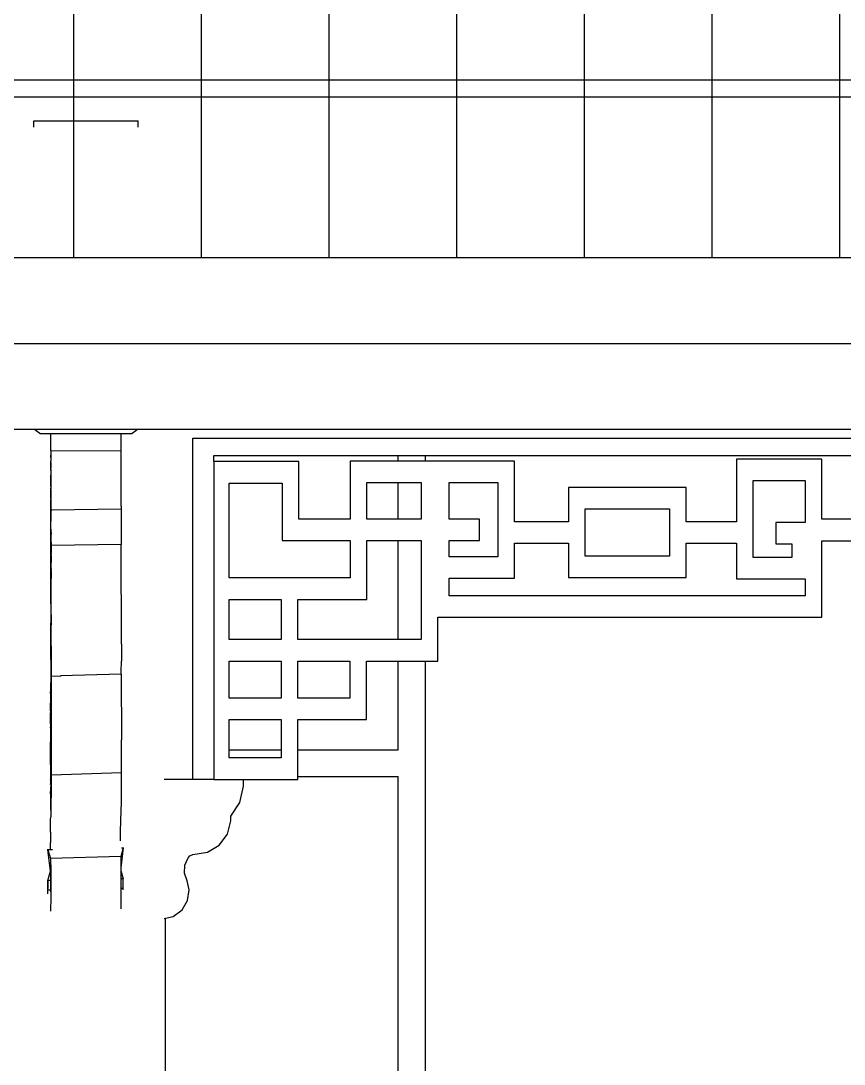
# Model space of a CAD drawing. Extents: x -24961 to 905641, y -154323 to 635957.
# Drawn here: x 401913 to 403448, y -113509 to -111562 of the extents above; entities that cross this region are included whole.
import ezdxf

# ---------------------------------------------------------------- set-up
doc = ezdxf.new("R2010")
doc.units = 0
doc.header["$LTSCALE"] = 1000
doc.header["$MEASUREMENT"] = 0
for name, color, linetype in [('DOTE', 1, 'Continuous'), ('WALL', 9, 'Continuous'), ('窗', 154, 'Continuous')]:
    doc.layers.add(name, color=color, linetype=linetype)

msp = doc.modelspace()

# ---------------------------------------------------------------- hatches: boundary and pattern name
at = {"layer": 'WALL'}
h = msp.add_hatch(dxfattribs=at)
h.set_pattern_fill('ANSI31', color=251, scale=150, angle=45)
h.set_pattern_definition([(90, (255564.15, 453306.1), (-238.125, 4e-14), [])])
h.paths.add_polyline_path([(405628.2, -102780.8), (405628.2, -102691.8), (405628.2, -102642.8), (405628.2, -102579.1), (405628.2, -102504.8), (405628.2, -102424.5), (405628.2, -102337.4), (405628.2, -102284.9), (405578.2, -102284.9), (405321.7, -102284.9), (405171.7, -102284.9), (404915.2, -102284.9), (404765.2, -102284.9), (404508.7, -102284.9), (404358.7, -102284.9), (404102.2, -102284.9), (403952.2, -102284.9), (403695.6, -102284.9), (403545.6, -102284.9), (403289.1, -102284.9), (403139.1, -102284.9), (402882.6, -102284.9), (402732.6, -102284.9), (402476.1, -102284.9), (402326.1, -102284.9), (402069.5, -102284.9), (401919.5, -102284.9), (401663, -102284.9), (401513, -102284.9), (401256.5, -102284.9), (401106.5, -102284.9), (400850, -102284.9), (400700, -102284.9), (400443.5, -102284.9), (400293.5, -102284.9), (400036.9, -102284.9), (399886.9, -102284.9), (399630.4, -102284.9), (399480.4, -102284.9), (399223.9, -102284.9), (399073.9, -102284.9), (398817.4, -102284.9), (398667.4, -102284.9), (398410.8, -102284.9), (398260.8, -102284.9), (398004.3, -102284.9), (397854.3, -102284.9), (397597.8, -102284.9), (397447.8, -102284.9), (397191.3, -102284.9), (397041.3, -102284.9), (396784.8, -102284.9), (396634.8, -102284.9), (396378.2, -102284.9), (396228.2, -102284.9), (396228.2, -102693.3), (396228.2, -102762.4), (396228.2, -102793.4), (396228.2, -102849.4), (396228.2, -102924.8), (396228.2, -103011.9), (396228.2, -103092.2), (396228.2, -103166.5), (396228.2, -103230.2), (396228.2, -103279.3), (396228.2, -103368.2), (396228.2, -103571.9), (405628.2, -103571.9)])
h.paths.add_polyline_path([(431128.2, -102780.8), (431128.2, -102691.8), (431128.2, -102642.8), (431128.2, -102579.1), (431128.2, -102504.8), (431128.2, -102424.5), (431128.2, -102337.4), (431128.2, -102284.5), (430978.2, -102284.5), (430629.2, -102284.5), (430479.2, -102284.5), (430130.2, -102284.5), (429980.2, -102284.5), (429631.2, -102284.5), (429481.2, -102284.5), (429132.2, -102284.5), (428982.2, -102284.5), (428633.2, -102284.5), (428483.2, -102284.5), (428134.2, -102284.5), (427984.2, -102284.5), (427635.2, -102284.5), (427485.2, -102284.5), (427136.2, -102284.5), (426986.2, -102284.5), (426637.2, -102284.5), (426487.2, -102284.5), (426138.2, -102284.5), (425988.2, -102284.5), (425639.2, -102284.5), (425489.2, -102284.5), (425140.2, -102284.5), (424990.2, -102284.5), (424641.2, -102284.5), (424491.2, -102284.5), (424142.2, -102284.5), (423992.2, -102284.5), (423643.2, -102284.5), (423493.2, -102284.5), (423144.2, -102284.5), (422994.2, -102284.5), (422645.2, -102284.5), (422495.2, -102284.5), (422146.2, -102284.5), (421996.2, -102284.5), (421647.2, -102284.5), (421497.2, -102284.5), (421148.2, -102284.5), (420998.2, -102284.5), (420649.2, -102284.5), (420499.2, -102284.5), (420150.2, -102284.5), (420000.2, -102284.5), (419651.2, -102284.5), (419501.2, -102284.5), (419152.2, -102284.5), (419002.2, -102284.5), (418653.2, -102284.5), (418503.2, -102284.5), (418154.2, -102284.5), (418004.2, -102284.5), (417655.2, -102284.5), (417505.2, -102284.5), (417156.2, -102284.5), (417006.2, -102284.5), (416657.2, -102284.5), (416507.2, -102284.5), (416158.2, -102284.5), (416008.2, -102284.5), (415659.2, -102284.5), (415509.2, -102284.5), (415160.2, -102284.5), (415010.2, -102284.5), (414661.2, -102284.5), (414511.2, -102284.5), (414162.2, -102284.5), (414012.2, -102284.5), (413663.2, -102284.5), (413513.2, -102284.5), (413164.2, -102284.5), (413014.2, -102284.5), (412665.2, -102284.5), (412515.2, -102284.5), (412166.2, -102284.5), (412016.2, -102284.5), (411667.2, -102284.5), (411517.2, -102284.5), (411168.2, -102284.5), (411018.2, -102284.5), (410669.2, -102284.5), (410519.2, -102284.5), (410170.2, -102284.5), (410020.2, -102284.5), (409671.2, -102284.5), (409521.2, -102284.5), (409172.2, -102284.5), (409022.2, -102284.5), (408673.2, -102284.5), (408523.2, -102284.5), (408174.2, -102284.5), (408024.2, -102284.5), (407675.2, -102284.5), (407525.2, -102284.5), (407176.2, -102284.5), (407026.2, -102284.5), (406677.2, -102284.5), (406527.2, -102284.5), (406178.2, -102284.5), (406028.2, -102284.5), (406028.2, -102337.4), (406028.2, -102424.5), (406028.2, -102504.8), (406028.2, -102579.1), (406028.2, -102642.8), (406028.2, -102691.8), (406028.2, -102780.8), (406028.2, -103335.4), (431128.2, -103335.4)])
h.paths.add_polyline_path([(437828.2, -103011.9), (437828.2, -102924.8), (437828.2, -102849.4), (437828.2, -102793.4), (437828.2, -102762.4), (437828.2, -102693.3), (437828.2, -102284.9), (437678.2, -102284.9), (437418.2, -102284.9), (437268.2, -102284.9), (437008.2, -102284.9), (436858.2, -102284.9), (436598.2, -102284.9), (436448.2, -102284.9), (436188.2, -102284.9), (436038.2, -102284.9), (435778.2, -102284.9), (435628.2, -102284.9), (435368.2, -102284.9), (435218.2, -102284.9), (434958.2, -102284.9), (434808.2, -102284.9), (434548.2, -102284.9), (434398.2, -102284.9), (434138.2, -102284.9), (433988.2, -102284.9), (433728.2, -102284.9), (433578.2, -102284.9), (433318.2, -102284.9), (433168.2, -102284.9), (432908.2, -102284.9), (432758.2, -102284.9), (432498.2, -102284.9), (432348.2, -102284.9), (432088.2, -102284.9), (431938.2, -102284.9), (431678.2, -102284.9), (431528.2, -102284.9), (431528.2, -102337.4), (431528.2, -102424.5), (431528.2, -102504.8), (431528.2, -102579.1), (431528.2, -102642.8), (431528.2, -102691.8), (431528.2, -102780.8), (431528.2, -103571.9), (437828.2, -103571.9), (437828.2, -103368.2), (437828.2, -103279.3), (437828.2, -103230.2), (437828.2, -103166.5), (437828.2, -103092.2)])
h.paths.add_polyline_path([(405610.6, -110854.4), (395817.7, -110854.4), (395722.7, -110854.4), (395712.3, -110859.6), (393422.4, -112004.5), (393688.7, -112004.5), (405610.6, -112004.5), (405610.6, -111973.2), (405610.6, -111944.4), (405610.6, -111836.8), (405610.6, -111738.4), (405610.6, -111718.8), (405610.6, -111694), (405610.6, -111662)])
h.paths.add_polyline_path([(438799.8, -111087.4), (438691.2, -111033.1), (431656.4, -111033.1), (431656.4, -111662), (431656.4, -111694), (431656.4, -111718.8), (431656.4, -111728.3), (431656.4, -111738.4), (431656.4, -111822.3), (431656.4, -111836.8), (431656.4, -111929), (431656.4, -111944.4), (431656.4, -111973.2), (431656.4, -112004.5), (440367.8, -112004.5), (440634, -112004.5)])

# ---------------------------------------------------------------- linework, layer by layer
for p, q in [((405610.6, -111704.5), (399038.7, -111704.5)), ((401936.8, -111760.4), (401936.8, -111748.8)), ((401936.8, -111748.8), (402131.5, -111748.8)), ((402131.5, -111760.4), (402131.5, -111748.8)), ((405610.6, -112004.5), (393688.7, -112004.5)), ((405628.2, -112164.5), (393688.7, -112164.5)), ((401938.2, -112324.5), (400177.1, -112324.5)), ((401941.1, -112327), (401938.2, -112324.5)), ((402130, -112324.5), (401938.2, -112324.5)), ((401947.9, -112332), (401941.1, -112327)), ((402127.1, -112327), (402120.3, -112332)), ((402130, -112324.5), (402127.1, -112327)), ((403891.2, -112324.5), (402130, -112324.5)), ((401947.9, -112332), (401968.7, -112332)), ((401968.7, -112332), (402099.6, -112332)), ((401968.7, -112363.2), (401968.7, -112332)), ((402099.6, -112332), (402120.3, -112332)), ((402099.6, -112363.9), (402099.6, -112332)), ((402233.1, -112340.8), (403891.2, -112340.8)), ((402233.1, -112977.5), (402233.1, -112340.8)), ((401968.7, -112364), (401968.7, -112363.2)), ((401968.7, -112364.3), (402099.6, -112363.9)), ((401968.7, -112364.3), (401968.7, -112364)), ((401968.7, -112364.3), (401968.7, -112372.1)), ((402099.6, -112467.8), (402099.6, -112363.9)), ((401968.6, -112382.6), (401968.7, -112382.5)), ((401968.6, -112382.6), (401968.7, -112383.6)), ((401968.6, -112384.4), (401968.7, -112383.6)), ((401968.7, -112386.2), (401968.6, -112384.4)), ((401968.7, -112372.1), (401968.7, -112372.4)), ((401968.7, -112372.4), (401968.7, -112382.5)), ((401968.7, -112376.8), (401968.7, -112372.4)), ((401968.7, -112376.8), (401968.7, -112383.6)), ((401968.7, -112383.6), (401968.7, -112383.6)), ((401968.7, -112385.6), (401968.7, -112383.6)), ((401968.7, -112385.8), (401968.7, -112385.6)), ((401968.7, -112386.2), (401968.7, -112385.8)), ((401968.7, -112386.2), (401968.7, -112386.2)), ((401968.7, -112386.2), (401968.7, -112389)), ((401968.7, -112389), (401968.7, -112386.2)), ((402272.8, -112384.3), (402272.8, -112372.8)), ((402272.8, -112372.8), (402616.6, -112372.8)), ((402431, -112384.3), (402272.8, -112384.3)), ((402272.8, -112384.3), (402272.8, -112977.5)), ((402431, -112491.7), (402431, -112384.3)), ((402526.8, -112383.4), (402526.8, -112491.7)), ((402616.6, -112383.4), (402526.8, -112383.4)), ((402616.6, -112383.4), (402616.6, -112372.8)), ((402616.6, -112372.8), (402667.3, -112372.8)), ((402667.3, -112383.4), (402616.6, -112383.4)), ((402667.3, -112383.4), (402667.3, -112372.8)), ((402667.3, -112372.8), (403706.4, -112372.8)), ((402833.5, -112383.4), (402667.3, -112383.4)), ((402833.5, -112496.6), (402833.5, -112383.4)), ((403247.3, -112379.7), (403247.3, -112496.6)), ((403406.5, -112379.7), (403247.3, -112379.7)), ((403406.5, -112492), (403406.5, -112379.7)), ((401968.6, -112400.5), (401968.7, -112396)), ((401968.7, -112400.5), (401968.6, -112400.5)), ((401968.6, -112400.5), (401968.6, -112402.2)), ((401968.6, -112402.2), (401968.7, -112407.3)), ((401968.7, -112389), (401968.7, -112389)), ((401968.7, -112396), (401968.7, -112389)), ((401968.7, -112389.6), (401968.7, -112389)), ((401968.7, -112389.6), (401968.7, -112396)), ((401968.7, -112396), (401968.7, -112396)), ((401968.7, -112396.5), (401968.7, -112396)), ((401968.7, -112398.5), (401968.7, -112396.5)), ((401968.7, -112398.5), (401968.7, -112400.5)), ((401968.7, -112400.5), (401968.7, -112401.7)), ((401968.7, -112401.7), (401968.7, -112407.3)), ((401968.7, -112407.3), (401968.6, -112414.1)), ((401968.7, -112414.1), (401968.6, -112414.1)), ((401968.6, -112414.1), (401968.6, -112422.1)), ((401968.6, -112422.1), (401968.6, -112422.2)), ((401968.6, -112422.2), (401968.6, -112424.9)), ((401968.6, -112424.9), (401968.7, -112424.9)), ((401968.6, -112424.9), (401968.6, -112427.2)), ((401968.7, -112426.2), (401968.6, -112427.2)), ((401968.7, -112407.3), (401968.7, -112407.3)), ((401968.7, -112407.3), (401968.7, -112409.5)), ((401968.7, -112411), (401968.7, -112409.5)), ((401968.7, -112412.2), (401968.7, -112411)), ((401968.7, -112413.6), (401968.7, -112412.2)), ((401968.7, -112414.1), (401968.7, -112413.6)), ((401968.7, -112416.4), (401968.7, -112414.1)), ((401968.7, -112414.1), (401968.7, -112414.1)), ((401968.7, -112416.4), (401968.7, -112416.5)), ((401968.7, -112416.5), (401968.7, -112424.9)), ((401968.7, -112425.7), (401968.7, -112416.5)), ((401968.7, -112424.9), (401968.7, -112425.7)), ((401968.7, -112426.2), (401968.7, -112425.7)), ((401968.7, -112425.7), (401968.7, -112425.7)), ((401968.7, -112425.7), (401968.7, -112427.2)), ((401968.7, -112426.2), (401968.7, -112427.2)), ((402301, -112601.5), (402301, -112424.3)), ((402301, -112424.3), (402399.9, -112424.3)), ((402399.9, -112424.3), (402399.9, -112531.7)), ((402557.9, -112491.7), (402557.9, -112423.4)), ((402557.9, -112423.4), (402616.6, -112423.4)), ((402616.6, -112491.7), (402616.6, -112423.4)), ((402616.6, -112423.4), (402659.1, -112423.4)), ((402659.1, -112423.4), (402659.1, -112491.7)), ((402711.5, -112423.4), (402802.4, -112423.4)), ((402711.5, -112491.7), (402711.5, -112423.4)), ((402802.4, -112423.4), (402802.4, -112561.9)), ((403278.4, -112419.7), (403375.4, -112419.7)), ((403278.4, -112563), (403278.4, -112419.7)), ((403375.4, -112419.7), (403375.4, -112498)), ((401968.6, -112428.1), (401968.6, -112427.2)), ((401968.7, -112427.2), (401968.6, -112427.2)), ((401968.6, -112431), (401968.6, -112428.1)), ((401968.6, -112431), (401968.7, -112431)), ((401968.6, -112431), (401968.6, -112433.7)), ((401968.6, -112436.2), (401968.6, -112433.7)), ((401968.6, -112438.1), (401968.6, -112436.2)), ((401968.6, -112438.5), (401968.6, -112438.1)), ((401968.6, -112438.7), (401968.6, -112438.5)), ((401968.6, -112439.3), (401968.6, -112438.7)), ((401968.6, -112444.3), (401968.6, -112439.3)), ((401968.6, -112439.3), (401968.6, -112439.7)), ((401968.6, -112439.7), (401968.6, -112444.3)), ((401968.6, -112444.3), (401968.6, -112445.9)), ((401968.6, -112444.3), (401968.7, -112444.3)), ((401968.7, -112427.2), (401968.7, -112427.2)), ((401968.7, -112427.2), (401968.7, -112428.8)), ((401968.7, -112427.2), (401968.7, -112431)), ((401968.7, -112428.8), (401968.7, -112430.8)), ((401968.7, -112430.8), (401968.7, -112431)), ((401968.7, -112431), (401968.7, -112431)), ((401968.7, -112431), (401968.7, -112435.6)), ((401968.7, -112431), (401968.7, -112435.6)), ((401968.7, -112437.4), (401968.7, -112435.6)), ((401968.7, -112437.4), (401968.7, -112437.7)), ((401968.7, -112437.7), (401968.7, -112439)), ((401968.7, -112439), (401968.7, -112439)), ((401968.7, -112439.3), (401968.7, -112439)), ((401968.7, -112440.5), (401968.7, -112439.3)), ((401968.7, -112444.3), (401968.7, -112440.5)), ((401968.7, -112445.9), (401968.7, -112444.3)), ((402934.3, -112432.5), (402934.3, -112496.6)), ((403153.6, -112432.5), (402934.3, -112432.5)), ((403153.6, -112496.6), (403153.6, -112432.5)), ((401968.6, -112445.9), (401968.6, -112449.1)), ((401968.6, -112445.9), (401968.7, -112445.9)), ((401968.6, -112449.1), (401968.6, -112455.6)), ((401968.6, -112449.1), (401968.7, -112479.1)), ((401968.6, -112457.9), (401968.6, -112455.6)), ((401968.6, -112461.2), (401968.6, -112457.9)), ((401968.6, -112457.9), (401968.7, -112457.9)), ((401968.6, -112492.7), (401968.6, -112461.2)), ((401968.6, -112506.3), (401968.6, -112461.2)), ((401968.7, -112447.9), (401968.7, -112445.9)), ((401968.7, -112447.9), (401968.7, -112448.3)), ((401968.7, -112453.2), (401968.7, -112448.3)), ((401968.7, -112453.2), (401968.7, -112457.4)), ((401968.7, -112457.4), (401968.7, -112457.9)), ((401968.7, -112457.9), (401968.7, -112458.6)), ((401968.7, -112457.9), (401968.8, -112457.9)), ((401968.7, -112462), (401968.7, -112458.6)), ((401968.7, -112462.7), (401968.7, -112462)), ((401968.8, -112469.2), (401968.7, -112462.7)), ((401968.6, -112506.3), (401968.7, -112483.3)), ((401968.8, -112474.2), (401968.7, -112479.1)), ((401968.7, -112479.1), (401968.7, -112479.1)), ((401968.7, -112479.1), (401968.7, -112483.3)), ((401968.7, -112479.1), (401968.7, -112495.2)), ((401968.7, -112479.1), (401968.7, -112495.2)), ((401968.9, -112540.9), (401968.7, -112479.1)), ((401968.8, -112474.2), (401968.8, -112469.2)), ((401968.8, -112474.2), (402099.6, -112472.7)), ((402099.6, -112467.8), (402099.6, -112472.7)), ((402099.6, -112472.7), (402099.7, -112538.9)), ((402965.4, -112560.8), (402965.4, -112472.5)), ((402965.4, -112472.5), (403122.5, -112472.5)), ((403122.5, -112472.5), (403122.5, -112560.8)), ((401968.3, -112649.7), (401968.6, -112492.7)), ((401968.5, -112530.8), (401968.6, -112492.7)), ((401968.7, -112510.6), (401968.7, -112495.2)), ((402526.8, -112491.7), (402431, -112491.7)), ((402616.6, -112491.7), (402557.9, -112491.7)), ((402659.1, -112491.7), (402616.6, -112491.7)), ((402768, -112491.7), (402711.5, -112491.7)), ((402768, -112531.7), (402768, -112491.7)), ((402934.3, -112496.6), (402833.5, -112496.6)), ((403247.3, -112496.6), (403153.6, -112496.6)), ((403320.9, -112498), (403320.9, -112538)), ((403375.4, -112498), (403320.9, -112498)), ((403706.4, -112492), (403406.5, -112492)), ((401968.6, -112530.8), (401968.6, -112506.3)), ((401968.6, -112528.1), (401968.7, -112519.8)), ((401968.7, -112516.3), (401968.7, -112510.6)), ((401968.8, -112516.7), (401968.7, -112516.3)), ((401968.7, -112519.8), (401968.7, -112523.9)), ((401968.7, -112519.8), (401968.8, -112519.8)), ((401968.8, -112519.8), (401968.7, -112520.1)), ((401968.7, -112520.1), (401968.7, -112526)), ((401968.8, -112516.7), (401968.8, -112519.8)), ((401968.8, -112519.8), (401968.8, -112519.8)), ((401968.4, -112594.1), (401968.5, -112530.8)), ((401968.6, -112530.8), (401968.5, -112530.8)), ((401968.5, -112542.1), (401968.6, -112541.7)), ((401968.5, -112544), (401968.5, -112542.1)), ((401968.5, -112542.1), (401968.6, -112544)), ((401968.6, -112530.8), (401968.6, -112528.1)), ((401968.6, -112530.8), (401968.6, -112530.8)), ((401968.6, -112541.7), (401968.6, -112530.8)), ((401968.6, -112540.7), (401968.6, -112530.8)), ((401968.7, -112535.6), (401968.6, -112540.7)), ((401968.6, -112540.7), (401968.6, -112541.7)), ((401968.6, -112541.7), (401968.6, -112541.7)), ((401968.7, -112541.7), (401968.6, -112541.7)), ((401968.6, -112541.7), (401968.6, -112544)), ((401968.7, -112523.9), (401968.7, -112535.6)), ((401968.7, -112527.7), (401968.7, -112526)), ((401968.8, -112530.5), (401968.7, -112527.7)), ((401968.8, -112530.8), (401968.7, -112530.8)), ((401968.8, -112535.6), (401968.7, -112535.6)), ((401968.7, -112535.6), (401968.7, -112535.6)), ((401968.7, -112539), (401968.7, -112535.6)), ((401968.7, -112535.6), (401968.7, -112536.6)), ((401968.7, -112536.6), (401968.7, -112539)), ((401968.7, -112539), (401968.7, -112539.1)), ((401968.8, -112539), (401968.7, -112539)), ((401968.7, -112539.3), (401968.7, -112539.1)), ((401968.7, -112539.3), (401968.7, -112539.3)), ((401968.7, -112541.7), (401968.7, -112539.3)), ((401968.7, -112541.2), (401968.7, -112539.3)), ((401968.7, -112541.7), (401968.7, -112541.2)), ((401968.7, -112542.1), (401968.7, -112541.7)), ((401968.8, -112541.7), (401968.7, -112541.7)), ((401968.7, -112542.1), (401968.7, -112542.6)), ((401968.7, -112544), (401968.7, -112542.6)), ((401968.8, -112530.8), (401968.8, -112530.5)), ((401968.8, -112535.6), (401968.8, -112530.8)), ((401968.8, -112535.6), (401968.8, -112539)), ((401968.8, -112541.7), (401968.8, -112539)), ((401968.8, -112541.7), (401968.8, -112544)), ((402099.7, -112538.9), (401968.9, -112540.9)), ((401968.9, -112560), (401968.9, -112540.9)), ((402100, -112724.8), (402099.7, -112538.9)), ((402399.9, -112531.7), (402526.8, -112531.7)), ((402526.8, -112531.7), (402526.8, -112601.5)), ((402557.9, -112641.5), (402557.9, -112531.7)), ((402557.9, -112531.7), (402616.6, -112531.7)), ((402616.6, -112716.5), (402616.6, -112531.7)), ((402616.6, -112531.7), (402659.1, -112531.7)), ((402659.1, -112531.7), (402659.1, -112716.5)), ((402711.5, -112531.7), (402768, -112531.7)), ((402711.5, -112561.9), (402711.5, -112531.7)), ((402833.5, -112536.6), (402934.3, -112536.6)), ((402833.5, -112601.9), (402833.5, -112536.6)), ((402934.3, -112536.6), (402934.3, -112600.8)), ((403153.6, -112536.6), (403247.3, -112536.6)), ((403153.6, -112600.8), (403153.6, -112536.6)), ((403247.3, -112536.6), (403247.3, -112603)), ((403320.9, -112538), (403350.7, -112538)), ((403350.7, -112538), (403350.7, -112563)), ((403406.5, -112532), (403891.2, -112532)), ((403406.5, -112674.9), (403406.5, -112532)), ((401968.6, -112547.3), (401968.6, -112544)), ((401968.6, -112544), (401968.6, -112544)), ((401968.7, -112544), (401968.6, -112544)), ((401968.6, -112549.2), (401968.6, -112544)), ((401968.6, -112547.3), (401968.6, -112553.5)), ((401968.6, -112549.2), (401968.6, -112547.3)), ((401968.6, -112556.7), (401968.6, -112549.2)), ((401968.6, -112555.7), (401968.7, -112551.6)), ((401968.6, -112553.5), (401968.6, -112556.7)), ((401968.7, -112555.7), (401968.6, -112555.7)), ((401968.6, -112558.5), (401968.6, -112555.7)), ((401968.6, -112556.7), (401968.6, -112556.8)), ((401968.6, -112558.5), (401968.6, -112556.8)), ((401968.6, -112558.5), (401968.6, -112574.4)), ((401968.6, -112558.5), (401968.6, -112558.5)), ((401968.6, -112558.5), (401968.6, -112558.5)), ((401968.6, -112558.5), (401968.7, -112558.5)), ((401968.6, -112571), (401968.6, -112558.5)), ((401968.7, -112544.1), (401968.7, -112544)), ((401968.8, -112544), (401968.7, -112544)), ((401968.7, -112544.3), (401968.7, -112544.1)), ((401968.8, -112544.3), (401968.7, -112544.3)), ((401968.7, -112546.7), (401968.7, -112544.3)), ((401968.8, -112544.3), (401968.7, -112546.7)), ((401968.7, -112550.1), (401968.7, -112546.7)), ((401968.7, -112550.1), (401968.8, -112549.2)), ((401968.7, -112550.1), (401968.7, -112550.7)), ((401968.8, -112550.1), (401968.7, -112550.1)), ((401968.7, -112550.1), (401968.7, -112550.1)), ((401968.7, -112551.6), (401968.7, -112550.1)), ((401968.7, -112550.7), (401968.7, -112551.3)), ((401968.7, -112551.3), (401968.7, -112551.6)), ((401968.7, -112551.6), (401968.7, -112555.4)), ((401968.7, -112551.6), (401968.7, -112552)), ((401968.8, -112552), (401968.7, -112552)), ((401968.7, -112552), (401968.7, -112552)), ((401968.7, -112552.2), (401968.7, -112552)), ((401968.7, -112553), (401968.7, -112552.2)), ((401968.7, -112553.1), (401968.7, -112553)), ((401968.7, -112553.2), (401968.7, -112553.1)), ((401968.7, -112553.4), (401968.7, -112553.2)), ((401968.7, -112553.7), (401968.7, -112553.4)), ((401968.7, -112553.7), (401968.7, -112555.2)), ((401968.7, -112553.7), (401968.7, -112555.4)), ((401968.8, -112553.9), (401968.7, -112555.2)), ((401968.7, -112555.2), (401968.7, -112555.7)), ((401968.7, -112555.4), (401968.7, -112555.7)), ((401968.7, -112555.7), (401968.7, -112555.7)), ((401968.7, -112555.7), (401968.8, -112556.1)), ((401968.7, -112555.7), (401968.7, -112558.5)), ((401968.7, -112555.7), (401968.7, -112556.2)), ((401968.8, -112556.1), (401968.7, -112556.2)), ((401968.7, -112556.2), (401968.8, -112557.8)), ((401968.8, -112557.8), (401968.7, -112558)), ((401968.7, -112558.3), (401968.7, -112558)), ((401968.7, -112558), (401968.8, -112558.5)), ((401968.7, -112558.5), (401968.7, -112558.3)), ((401968.7, -112558.6), (401968.7, -112558.5)), ((401968.7, -112558.5), (401968.7, -112558.5)), ((401968.7, -112558.5), (401968.7, -112558.6)), ((401968.7, -112558.9), (401968.7, -112558.6)), ((401968.7, -112558.9), (401968.7, -112558.9)), ((401968.7, -112558.9), (401968.7, -112559.8)), ((401968.7, -112559.8), (401968.7, -112560.2)), ((401968.7, -112560.2), (401968.7, -112560.5)), ((401968.7, -112560.5), (401968.7, -112560.7)), ((401968.7, -112560.7), (401968.7, -112564.3)), ((401968.8, -112544), (401968.8, -112544.3)), ((401968.8, -112544.3), (401968.8, -112549.2)), ((401968.8, -112549.2), (401968.8, -112550.1)), ((401968.8, -112550.1), (401968.8, -112552)), ((401968.8, -112552), (401968.8, -112553.9)), ((401968.8, -112556.1), (401968.8, -112557.8)), ((401968.8, -112558.5), (401968.8, -112558.5)), ((401968.8, -112560.5), (401968.8, -112558.5)), ((401968.8, -112560.5), (401968.8, -112560.5)), ((401968.8, -112570.2), (401968.8, -112560.5)), ((401968.9, -112560), (401968.9, -112570.2)), ((401968.9, -112570.2), (401968.9, -112560)), ((402802.4, -112561.9), (402711.5, -112561.9)), ((403122.5, -112560.8), (402965.4, -112560.8)), ((401968.5, -112574.7), (401968.6, -112574.4)), ((401968.5, -112574.7), (401968.5, -112575.4)), ((401968.5, -112575.6), (401968.5, -112575.4)), ((401968.6, -112576.7), (401968.5, -112575.6)), ((401968.5, -112575.6), (401968.5, -112578.9)), ((401968.5, -112581.7), (401968.5, -112578.9)), ((401968.6, -112578.9), (401968.5, -112578.9)), ((401968.6, -112581.2), (401968.5, -112582.6)), ((401968.5, -112582.6), (401968.5, -112581.7)), ((401968.6, -112574.4), (401968.6, -112571)), ((401968.6, -112574.7), (401968.7, -112574.7)), ((401968.6, -112576.9), (401968.6, -112576.7)), ((401968.7, -112576.9), (401968.6, -112576.9)), ((401968.6, -112576.9), (401968.6, -112577.7)), ((401968.6, -112577.7), (401968.6, -112578.9)), ((401968.6, -112578.9), (401968.6, -112581.2)), ((401968.7, -112578.9), (401968.6, -112578.9)), ((401968.7, -112564.3), (401968.7, -112565.2)), ((401968.7, -112565.2), (401968.7, -112565.2)), ((401968.7, -112565.2), (401968.7, -112565.3)), ((401968.7, -112565.2), (401968.7, -112565.2)), ((401968.7, -112565.3), (401968.7, -112565.3)), ((401968.7, -112567.9), (401968.7, -112565.3)), ((401968.7, -112567.9), (401968.7, -112568.4)), ((401968.7, -112568.4), (401968.7, -112569.7)), ((401968.7, -112568.4), (401968.7, -112569.7)), ((401968.7, -112569.7), (401968.7, -112569.7)), ((401968.7, -112570), (401968.7, -112569.7)), ((401968.7, -112569.7), (401968.7, -112570.2)), ((401968.7, -112570.5), (401968.7, -112570)), ((401968.7, -112570.2), (401968.7, -112570.3)), ((401968.7, -112571), (401968.7, -112570.3)), ((401968.7, -112570.5), (401968.7, -112571)), ((401968.7, -112571), (401968.7, -112571)), ((401968.7, -112571), (401968.7, -112573.3)), ((401968.7, -112571.8), (401968.7, -112571)), ((401968.7, -112572), (401968.7, -112571.8)), ((401968.7, -112572), (401968.7, -112572.4)), ((401968.7, -112572.4), (401968.7, -112572.4)), ((401968.7, -112577.3), (401968.7, -112572.4)), ((401968.7, -112572.4), (401968.7, -112573.3)), ((401968.7, -112573.3), (401968.7, -112574.7)), ((401968.7, -112574.7), (401968.8, -112574.7)), ((401968.7, -112574.7), (401968.7, -112576.9)), ((401968.7, -112576.9), (401968.7, -112578.7)), ((401968.8, -112576.9), (401968.7, -112576.9)), ((401968.8, -112577.3), (401968.7, -112577.3)), ((401968.7, -112578.7), (401968.7, -112577.3)), ((401968.7, -112578.7), (401968.7, -112578.9)), ((401968.7, -112578.9), (401968.7, -112579.4)), ((401968.8, -112578.9), (401968.7, -112578.9)), ((401968.7, -112579.8), (401968.7, -112579.4)), ((401968.7, -112579.8), (401968.8, -112579.8)), ((401968.7, -112579.8), (401968.7, -112581.3)), ((401968.7, -112581.3), (401968.8, -112579.8)), ((401968.8, -112581.3), (401968.7, -112581.3)), ((401968.7, -112581.3), (401968.7, -112582.6)), ((401968.8, -112570.2), (401968.8, -112570.2)), ((401968.8, -112572.4), (401968.8, -112570.2)), ((401968.8, -112572.4), (401968.8, -112572.4)), ((401968.8, -112574.7), (401968.8, -112572.4)), ((401968.8, -112574.7), (401968.8, -112574.7)), ((401968.8, -112576.9), (401968.8, -112574.7)), ((401968.8, -112577.3), (401968.8, -112576.9)), ((401968.8, -112578.9), (401968.8, -112577.3)), ((401968.8, -112579.8), (401968.8, -112578.9)), ((401968.8, -112579.8), (401968.8, -112579.8)), ((401968.9, -112570.2), (401968.9, -112570.2)), ((401968.9, -112572.4), (401968.9, -112570.2)), ((401968.9, -112570.2), (401968.9, -112572.4)), ((401968.9, -112572.4), (401968.9, -112572.4)), ((401969.2, -112759.8), (401968.9, -112572.4)), ((401969.2, -112728.1), (401968.9, -112572.4)), ((403350.7, -112563), (403278.4, -112563)), ((401968.4, -112594.1), (401968.4, -112597)), ((401968.4, -112597), (401968.5, -112602.5)), ((401968.5, -112582.6), (401968.5, -112583.1)), ((401968.7, -112582.6), (401968.5, -112582.6)), ((401968.5, -112583.1), (401968.5, -112583.2)), ((401968.5, -112583.2), (401968.5, -112584.5)), ((401968.5, -112584.5), (401968.5, -112584.7)), ((401968.5, -112584.7), (401968.5, -112585.6)), ((401968.5, -112587), (401968.5, -112585.6)), ((401968.5, -112585.6), (401968.7, -112585.6)), ((401968.5, -112589.6), (401968.5, -112587)), ((401968.5, -112591.3), (401968.5, -112589.6)), ((401968.5, -112591.3), (401968.5, -112592.2)), ((401968.5, -112596.4), (401968.5, -112592.2)), ((401968.5, -112596.4), (401968.5, -112600.3)), ((401968.5, -112600.3), (401968.5, -112602.2)), ((401968.7, -112582.6), (401968.8, -112583.9)), ((401968.7, -112582.6), (401968.7, -112582.6)), ((401968.7, -112583.9), (401968.7, -112582.6)), ((401968.8, -112582.6), (401968.7, -112582.6)), ((401968.8, -112583.9), (401968.7, -112583.9)), ((401968.8, -112585.6), (401968.7, -112583.9)), ((401968.7, -112585.6), (401968.7, -112583.9)), ((401968.8, -112585.6), (401968.7, -112585.7)), ((401968.8, -112585.6), (401968.7, -112585.6)), ((401968.7, -112603.7), (401968.7, -112585.6)), ((401968.7, -112585.7), (401968.8, -112588.7)), ((401968.8, -112583.9), (401968.8, -112585.6)), ((401968.8, -112585.7), (401968.8, -112585.7)), ((401968.8, -112596.4), (401968.8, -112588.7)), ((401968.8, -112589.8), (401968.8, -112597.2)), ((401968.8, -112600.7), (401968.8, -112596.4)), ((401968.8, -112596.4), (401968.8, -112602.6)), ((401968.8, -112600.7), (401968.8, -112597.2)), ((401968.8, -112600.7), (401968.8, -112597.2)), ((401968.8, -112600.7), (401968.9, -112600.7)), ((401968.8, -112601.1), (401968.8, -112600.7)), ((401968.8, -112601.1), (401968.8, -112600.7)), ((401968.8, -112601.1), (401968.8, -112601.1)), ((401968.9, -112603.7), (401968.8, -112601.1)), ((402934.3, -112600.8), (403153.6, -112600.8)), ((401968.5, -112618.2), (401968.3, -112739.7)), ((401968.4, -112603.2), (401968.5, -112602.5)), ((401968.5, -112608.6), (401968.4, -112603.2)), ((401968.4, -112603.2), (401968.5, -112604.3)), ((401968.5, -112604.3), (401968.5, -112602.2)), ((401968.5, -112602.2), (401968.5, -112604.3)), ((401968.5, -112604.3), (401968.5, -112604.3)), ((401968.5, -112604.3), (401968.5, -112606.7)), ((401968.6, -112604.3), (401968.5, -112604.3)), ((401968.5, -112606.7), (401968.5, -112609.6)), ((401968.5, -112611.6), (401968.5, -112608.6)), ((401968.5, -112611.8), (401968.5, -112609.6)), ((401968.5, -112609.6), (401968.5, -112611.6)), ((401968.6, -112609.6), (401968.5, -112609.6)), ((401968.5, -112611.6), (401968.5, -112612.4)), ((401968.5, -112612.5), (401968.5, -112611.8)), ((401968.5, -112611.8), (401968.6, -112611.8)), ((401968.5, -112612.4), (401968.5, -112612.5)), ((401968.5, -112613.1), (401968.5, -112612.5)), ((401968.5, -112613.6), (401968.5, -112613.1)), ((401968.5, -112613.6), (401968.5, -112613.8)), ((401968.6, -112613.6), (401968.5, -112613.6)), ((401968.5, -112613.8), (401968.5, -112615.2)), ((401968.5, -112615.2), (401968.5, -112616.6)), ((401968.5, -112616.2), (401968.5, -112615.2)), ((401968.5, -112616.6), (401968.5, -112616.2)), ((401968.5, -112616.6), (401968.5, -112617.6)), ((401968.5, -112617.6), (401968.5, -112618.2)), ((401968.6, -112618.2), (401968.5, -112618.2)), ((401968.5, -112641.9), (401968.6, -112618.2)), ((401968.6, -112604.3), (401968.6, -112603.7)), ((401968.6, -112603.7), (401968.7, -112603.7)), ((401968.7, -112607), (401968.6, -112604.3)), ((401968.6, -112604.3), (401968.6, -112604.8)), ((401968.7, -112604.3), (401968.6, -112604.3)), ((401968.6, -112609.6), (401968.6, -112604.8)), ((401968.7, -112609.6), (401968.6, -112609.6)), ((401968.6, -112609.6), (401968.6, -112611.8)), ((401968.6, -112611.8), (401968.7, -112611.8)), ((401968.6, -112611.8), (401968.6, -112613.6)), ((401968.6, -112613.6), (401968.6, -112618.2)), ((401968.7, -112613.6), (401968.6, -112613.6)), ((401968.9, -112618.2), (401968.6, -112618.2)), ((401968.7, -112603.7), (401968.8, -112603.7)), ((401968.7, -112604.3), (401968.7, -112603.7)), ((401968.7, -112609.6), (401968.8, -112604.3)), ((401968.8, -112604.3), (401968.7, -112604.3)), ((401968.7, -112609.6), (401968.7, -112604.3)), ((401968.7, -112607), (401968.7, -112609.6)), ((401968.7, -112611.8), (401968.7, -112609.6)), ((401968.7, -112611.8), (401968.7, -112609.6)), ((401968.9, -112609.6), (401968.7, -112609.6)), ((401968.7, -112609.6), (401968.7, -112609.6)), ((401968.7, -112612.9), (401968.7, -112611.8)), ((401968.7, -112611.8), (401968.9, -112611.8)), ((401968.7, -112613.6), (401968.7, -112611.8)), ((401968.7, -112611.8), (401968.7, -112611.8)), ((401968.7, -112612.9), (401968.7, -112613.6)), ((401968.7, -112613.6), (401968.7, -112617.9)), ((401968.7, -112614.1), (401968.7, -112613.6)), ((401968.9, -112613.6), (401968.7, -112613.6)), ((401968.7, -112613.6), (401968.7, -112613.6)), ((401968.7, -112616.8), (401968.7, -112614.1)), ((401968.7, -112617.9), (401968.7, -112616.8)), ((401968.7, -112617.9), (401968.9, -112617.9)), ((401968.8, -112603.7), (401968.8, -112602.6)), ((401968.8, -112603.7), (401968.9, -112603.7)), ((401968.8, -112604.3), (401968.9, -112603.7)), ((401968.8, -112604.3), (401968.8, -112603.7)), ((401968.8, -112607.5), (401968.8, -112604.3)), ((401968.8, -112604.3), (401968.8, -112604.3)), ((401968.9, -112609.6), (401968.8, -112607.5)), ((401968.9, -112611.8), (401968.9, -112609.6)), ((401968.9, -112613.6), (401968.9, -112611.8)), ((401968.9, -112617.9), (401968.9, -112613.6)), ((401968.9, -112618.2), (401968.9, -112617.9)), ((401968.9, -112670.5), (401968.9, -112618.2)), ((402526.8, -112601.5), (402301, -112601.5)), ((402711.5, -112601.9), (402833.5, -112601.9)), ((402711.5, -112634.9), (402711.5, -112601.9)), ((403247.3, -112603), (403375.4, -112603)), ((403375.4, -112603), (403375.4, -112634.9)), ((403375.4, -112634.9), (402711.5, -112634.9)), ((401968.5, -112641.9), (401968.5, -112665.6)), ((402301, -112716.5), (402301, -112641.5)), ((402301, -112641.5), (402398.3, -112641.5)), ((402398.3, -112641.5), (402398.3, -112716.5)), ((402429.4, -112641.5), (402557.9, -112641.5)), ((402429.4, -112716.5), (402429.4, -112641.5)), ((401968.5, -112665.6), (401968.6, -112685.7)), ((401968.9, -112670.5), (401968.8, -112688.7)), ((402690.2, -112674.9), (403406.5, -112674.9)), ((402690.2, -112756.5), (402690.2, -112674.9)), ((401968.6, -112685.7), (401968.7, -112693.9)), ((401968.6, -112695.2), (401968.6, -112685.7)), ((401968.6, -112695.2), (401968.6, -112695.4)), ((401968.6, -112695.2), (401968.7, -112695.2)), ((401968.6, -112695.4), (401968.6, -112697.8)), ((401968.6, -112697.4), (401968.6, -112695.4)), ((401968.6, -112701.6), (401968.6, -112697.4)), ((401968.6, -112697.8), (401968.6, -112700.5)), ((401968.7, -112693.9), (401968.8, -112688.7)), ((401968.5, -112707.1), (401968.6, -112701.6)), ((401968.6, -112719.9), (401968.5, -112707.1)), ((401968.6, -112700.5), (401968.6, -112701.1)), ((401968.6, -112701.8), (401968.6, -112701.1)), ((401968.6, -112701.1), (401968.7, -112701.1)), ((401968.6, -112702), (401968.6, -112701.8)), ((401968.6, -112702.2), (401968.6, -112701.8)), ((401968.6, -112702), (401968.6, -112704.3)), ((401968.6, -112704), (401968.6, -112702)), ((401968.6, -112702.2), (401968.6, -112704)), ((401968.7, -112704), (401968.6, -112704)), ((401968.6, -112707.7), (401968.6, -112704.3)), ((401968.6, -112707.7), (401968.6, -112715.5)), ((401968.6, -112717.3), (401968.6, -112715.5)), ((401968.6, -112717.3), (401968.6, -112719.8)), ((401968.7, -112701.1), (401968.7, -112700.2)), ((401968.7, -112701.1), (401968.7, -112701.1)), ((401968.7, -112704), (401968.7, -112701.1)), ((401968.7, -112707.3), (401968.7, -112704)), ((401968.7, -112704), (401968.7, -112704)), ((401968.7, -112707.3), (401968.7, -112710.4)), ((401968.7, -112714.4), (401968.7, -112710.4)), ((401968.7, -112718.7), (401968.7, -112714.4)), ((401968.7, -112714.4), (401968.7, -112719.8)), ((402398.3, -112716.5), (402301, -112716.5)), ((402616.6, -112716.5), (402429.4, -112716.5)), ((402659.1, -112716.5), (402616.6, -112716.5)), ((401968.1, -112730.1), (401968.2, -112769.4)), ((401968.6, -112719.8), (401968.7, -112718.7)), ((401968.7, -112719.8), (401968.6, -112719.8)), ((401968.6, -112726.3), (401968.6, -112719.9)), ((401968.6, -112730), (401968.6, -112726.3)), ((401968.7, -112726.8), (401968.6, -112730.3)), ((401968.6, -112730.3), (401968.6, -112730)), ((401968.7, -112719.8), (401968.7, -112726.8)), ((401968.7, -112719.8), (401968.7, -112719.8)), ((401968.7, -112730.3), (401968.7, -112730.3)), ((401969, -112730.3), (401969, -112730.3)), ((401969.2, -112728.1), (401969.2, -112759.8)), ((402100, -112724.8), (402100, -112756.4)), ((401968.4, -112750.5), (401968.3, -112750.5)), ((401968.3, -112753.8), (401968.3, -112750.5)), ((401968.3, -112753.8), (401968.4, -112753.8)), ((401968.3, -112753.8), (401968.6, -112853.1)), ((402099.9, -112776.8), (402100, -112756.4)), ((402301, -112825.7), (402301, -112756.5)), ((402301, -112756.5), (402398.3, -112756.5)), ((402398.3, -112756.5), (402398.3, -112825.7)), ((402429.4, -112756.5), (402526, -112756.5)), ((402429.4, -112825.7), (402429.4, -112756.5)), ((402526, -112756.5), (402526, -112825.7)), ((402557.1, -112865.7), (402557.1, -112756.5)), ((402557.1, -112756.5), (402616.6, -112756.5)), ((402616.6, -112921.9), (402616.6, -112756.5)), ((402616.6, -112756.5), (402667.3, -112756.5)), ((402667.3, -112756.5), (402690.2, -112756.5)), ((401968.2, -112769.4), (401968.2, -112804.3)), ((401969.2, -112759.8), (401969, -112780.3)), ((401968.7, -112784.2), (401968.8, -112786.1)), ((401968.7, -112784.2), (401968.7, -112796.9)), ((401968.8, -112786.1), (401968.8, -112796.9)), ((401969, -112780.3), (401968.9, -112784.5)), ((401968.9, -112784.5), (401986.2, -112784.1)), ((401969, -112786), (401968.9, -112784.5)), ((401969.5, -112907.1), (401969, -112786)), ((402099.8, -112781), (401986.2, -112784.1)), ((401986.2, -112784.1), (401986.3, -112785.1)), ((402099.8, -112781), (402099.9, -112776.8)), ((402099.8, -112781), (402100.3, -112903.4)), ((401968.1, -112814.2), (401967.9, -112815)), ((401967.9, -112815), (401967.9, -112816.9)), ((401968.3, -112814.2), (401968.1, -112814.2)), ((401968.2, -112821.5), (401968.1, -112814.2)), ((401968.2, -112804.3), (401968.3, -112814.2)), ((401968.4, -112828.8), (401968.3, -112796.9)), ((401968.3, -112796.9), (401968.4, -112810.5)), ((401968.3, -112796.9), (401968.3, -112796.9)), ((401968.3, -112814.2), (401968.3, -112829.5)), ((401968.4, -112810.5), (401968.5, -112839.7)), ((401968.7, -112796.9), (401968.8, -112796.9)), ((401968.9, -112843.8), (401968.7, -112796.9)), ((401968.8, -112796.9), (401969, -112843.8)), ((401968.2, -112821.9), (401968.2, -112821.5)), ((401968.2, -112821.9), (401968.3, -112835.9)), ((401968.3, -112829.5), (401968.3, -112843.8)), ((401968.4, -112843.8), (401968.4, -112828.8)), ((402398.3, -112825.7), (402301, -112825.7)), ((402526, -112825.7), (402429.4, -112825.7)), ((401967.9, -112850.2), (401967.8, -112859)), ((401967.9, -112844.3), (401968, -112835.3)), ((401968, -112844.1), (401967.9, -112850.2)), ((401967.9, -112848.7), (401967.9, -112844.3)), ((401967.9, -112862.3), (401968, -112854)), ((401968, -112835.3), (401968, -112835.5)), ((401968, -112835.5), (401968.1, -112837.6)), ((401968.1, -112845.7), (401968, -112843.8)), ((401968, -112843.8), (401968, -112844.1)), ((401968.1, -112843.8), (401968, -112843.8)), ((401968, -112853.3), (401968, -112853.1)), ((401968, -112854), (401968, -112853.3)), ((401968, -112854), (401968, -112862.1)), ((401968.1, -112837.6), (401968.1, -112841.4)), ((401968.1, -112841.4), (401968.1, -112843.8)), ((401968.1, -112843.8), (401968.1, -112846.2)), ((401968.1, -112849.4), (401968.1, -112845.7)), ((401968.1, -112846.2), (401968.1, -112849.4)), ((401968.1, -112849.4), (401968.1, -112851.4)), ((401968.1, -112851.4), (401968.1, -112853.9)), ((401968.1, -112854.6), (401968.1, -112853.9)), ((401968.3, -112843.8), (401968.3, -112835.9)), ((401968.3, -112843.8), (401968.3, -112843.8)), ((401968.3, -112853.1), (401968.3, -112843.8)), ((401968.3, -112843.8), (401968.4, -112853.1)), ((401968.4, -112853.1), (401968.3, -112853.1)), ((401968.3, -112854.6), (401968.3, -112853.1)), ((401968.5, -112843.8), (401968.4, -112843.8)), ((401968.4, -112843.8), (401968.4, -112843.8)), ((401968.4, -112853.1), (401968.4, -112843.8)), ((401968.5, -112853.1), (401968.4, -112853.1)), ((401968.4, -112853.1), (401968.4, -112854.6)), ((401968.4, -112854.6), (401968.4, -112853.1)), ((401968.5, -112839.7), (401968.5, -112843.8)), ((401968.5, -112843.8), (401968.5, -112853.1)), ((401968.5, -112853.1), (401968.5, -112854.6)), ((401968.7, -112853.1), (401968.6, -112853.1)), ((401968.6, -112853.1), (401968.6, -112854.6)), ((401968.7, -112843.8), (401968.7, -112843.8)), ((401969, -112843.8), (401968.9, -112843.8)), ((401969, -112851.2), (401968.9, -112843.8)), ((401969.1, -112843.8), (401969, -112843.8)), ((401969, -112843.8), (401969.1, -112853.1)), ((401969, -112853.1), (401969, -112851.2)), ((401969.1, -112853.1), (401969, -112853.1)), ((401969, -112854.6), (401969, -112853.1)), ((401969.1, -112853.1), (401969.1, -112853.4)), ((401969.1, -112853.1), (401969.1, -112853.1)), ((401969.1, -112853.4), (401969.1, -112853.4)), ((401969.1, -112853.4), (401969.1, -112854.6)), ((401967.8, -112873.4), (401967.9, -112862.3)), ((401968, -112862.1), (401968, -112870.5)), ((401968, -112870.5), (401968, -112877.2)), ((401968.2, -112878.2), (401968.3, -112872)), ((401968.4, -112854.6), (401968.3, -112854.6)), ((401968.3, -112854.7), (401968.3, -112854.6)), ((401968.3, -112863.7), (401968.3, -112854.7)), ((401968.4, -112861.5), (401968.3, -112881.3)), ((401968.3, -112872), (401968.3, -112863.7)), ((401968.5, -112854.6), (401968.4, -112854.6)), ((401968.4, -112854.6), (401968.4, -112861.5)), ((401968.4, -112868.4), (401968.4, -112854.6)), ((401968.4, -112895.8), (401968.4, -112868.4)), ((401968.5, -112854.6), (401968.5, -112877.4)), ((401968.7, -112854.6), (401968.6, -112854.6)), ((401968.6, -112854.6), (401968.7, -112855.8)), ((401968.7, -112856.6), (401968.7, -112855.8)), ((401968.7, -112856.6), (401968.7, -112856.6)), ((401968.7, -112858.7), (401968.7, -112856.6)), ((401968.7, -112859.5), (401968.7, -112858.7)), ((401968.8, -112903.8), (401968.7, -112859.5)), ((401969.1, -112854.6), (401969, -112854.6)), ((401969, -112856.6), (401969, -112854.6)), ((401969.1, -112856.6), (401969, -112856.6)), ((401969, -112858.7), (401969, -112856.6)), ((401969.1, -112858.7), (401969, -112858.7)), ((401969, -112858.9), (401969, -112858.7)), ((401969.1, -112858.9), (401969, -112858.9)), ((401969, -112859.4), (401969, -112858.9)), ((401969.1, -112859.4), (401969, -112859.4)), ((401969, -112867.8), (401969, -112859.4)), ((401969.1, -112867.8), (401969, -112867.8)), ((401969.1, -112894.6), (401969, -112867.8)), ((401969.1, -112854.6), (401969.1, -112854.6)), ((401969.1, -112854.6), (401969.1, -112856.6)), ((401969.1, -112856.6), (401969.1, -112856.6)), ((401969.1, -112856.6), (401969.1, -112858.7)), ((401969.1, -112858.7), (401969.1, -112858.7)), ((401969.1, -112858.7), (401969.1, -112858.9)), ((401969.1, -112858.9), (401969.1, -112858.9)), ((401969.1, -112858.9), (401969.1, -112859.4)), ((401969.1, -112859.4), (401969.1, -112859.4)), ((401969.1, -112859.4), (401969.1, -112867.8)), ((401969.1, -112867.8), (401969.1, -112867.8)), ((401969.1, -112867.8), (401969.2, -112895.8)), ((402301, -112865.7), (402398.3, -112865.7)), ((402301, -112921.9), (402301, -112865.7)), ((402398.3, -112865.7), (402398.3, -112921.9)), ((402429.4, -112865.7), (402557.1, -112865.7)), ((402429.4, -112921.9), (402429.4, -112865.7)), ((401968, -112877.2), (401968.1, -112881)), ((401968.1, -112881.2), (401968.2, -112878.2)), ((401968.1, -112881.2), (401968.1, -112881)), ((401968.1, -112881.2), (401968.2, -112881.3)), ((401968.3, -112881.3), (401968.2, -112881.3)), ((401968.3, -112907.7), (401968.3, -112881.3)), ((401968.5, -112877.4), (401968.5, -112895.8)), ((401967.8, -112917.2), (401967.8, -112907.4)), ((401968.3, -112907.7), (401968.3, -112917.2)), ((401968.5, -112895.8), (401968.4, -112895.8)), ((401968.4, -112907.8), (401968.4, -112895.8)), ((401968.4, -112914.6), (401968.4, -112907.8)), ((401968.5, -112895.8), (401968.5, -112907.9)), ((401968.5, -112907.9), (401968.5, -112916.7)), ((401968.7, -112938.4), (401968.8, -112903.8)), ((401969.1, -112895.8), (401969.1, -112894.6)), ((401969.2, -112895.8), (401969.1, -112895.8)), ((401969.1, -112908.3), (401969.1, -112895.8)), ((401969.1, -112928.7), (401969.1, -112908.3)), ((401969.2, -112895.8), (401969.2, -112908.4)), ((401969.2, -112908.4), (401969.2, -112928.7)), ((401969.6, -112969.1), (401969.5, -112907.1)), ((402100.4, -112965.3), (402100.3, -112903.4)), ((401967.7, -112923.4), (401967.8, -112932.9)), ((401967.9, -112925.7), (401967.8, -112917.2)), ((401968, -112928.7), (401967.9, -112925.7)), ((401968.1, -112925.7), (401968, -112928.7)), ((401968.1, -112937.9), (401968.2, -112917.5)), ((401968.2, -112917.5), (401968.1, -112925.7)), ((401968.1, -112937.9), (401968.3, -112929.5)), ((401968.2, -112917.5), (401968.3, -112917.2)), ((401968.3, -112928.7), (401968.4, -112914.6)), ((401968.4, -112928.7), (401968.3, -112928.7)), ((401968.3, -112929.5), (401968.3, -112928.7)), ((401968.5, -112916.7), (401968.4, -112928.7)), ((401968.4, -112928.7), (401968.4, -112935.3)), ((401969.2, -112928.7), (401969.1, -112928.7)), ((401969.1, -112935.3), (401969.1, -112928.7)), ((401969.2, -112928.7), (401969.2, -112935.3)), ((402301, -112921.9), (402398.3, -112921.9)), ((402301, -112936.9), (402301, -112921.9)), ((402398.3, -112921.9), (402398.3, -112936.9)), ((402429.4, -112921.9), (402616.6, -112921.9)), ((402429.4, -112971.9), (402429.4, -112921.9)), ((401967.7, -112933.4), (401967.7, -112933.3)), ((401967.8, -112942.7), (401967.7, -112933.4)), ((401967.8, -112932.9), (401968, -112939.4)), ((401968, -112949.3), (401967.8, -112942.7)), ((401968, -112939.4), (401968.1, -112938.2)), ((401968.3, -112939.4), (401968, -112939.4)), ((401968.2, -112946.7), (401968, -112949.3)), ((401968.1, -112938.2), (401968.1, -112937.9)), ((401968.3, -112939.4), (401968.2, -112946.7)), ((401968.4, -112935.3), (401968.3, -112939.4)), ((401968.6, -112966.4), (401968.7, -112938.4)), ((401969, -112972.5), (401969.1, -112949.3)), ((401969.1, -112935.3), (401969.2, -112935.3)), ((401969.1, -112937.4), (401969.1, -112935.3)), ((401969.1, -112939.4), (401969.1, -112937.4)), ((401969.2, -112939.4), (401969.1, -112939.4)), ((401969.1, -112949.3), (401969.1, -112939.4)), ((401969.3, -112949.3), (401969.1, -112949.3)), ((401969.3, -112950.2), (401969.1, -112986.5)), ((401969.2, -112935.3), (401969.2, -112939.4)), ((401969.2, -112939.4), (401969.3, -112949.3)), ((401969.3, -112949.3), (401969.3, -112950.2)), ((402398.3, -112936.9), (402301, -112936.9)), ((401968.3, -112983.3), (401968.6, -112966.4)), ((401969.4, -113017.8), (401969.6, -112969.1)), ((402100.4, -112965.3), (401969.6, -112969.1)), ((402100.2, -113014.1), (402100.4, -112965.3)), ((401967.7, -112977.8), (401967.7, -112977.7)), ((401967.7, -112977.8), (401968, -112986.5)), ((401968.3, -112983.4), (401967.9, -113004.4)), ((401968, -112986.5), (401968.3, -112983.4)), ((401968.3, -112983.4), (401968.3, -112983.3)), ((401968.7, -112994.2), (401968.8, -112986.5)), ((401968.8, -112986.5), (401969, -112972.5)), ((401969.1, -112986.5), (401968.8, -112986.5)), ((401969.1, -112987.9), (401968.8, -113009.9)), ((401969.1, -112986.5), (401969.1, -112987.9)), ((402233.1, -112977.5), (402179.8, -112977.5)), ((402272.8, -112977.5), (402233.1, -112977.5)), ((402272.8, -112977.5), (402327.7, -112977.5)), ((402320.9, -113020.2), (402327.9, -112989.9)), ((402327.9, -112989.9), (402327.7, -112977.5)), ((402327.7, -112977.5), (402429.4, -112977.5)), ((402429.4, -112971.9), (402616.6, -112971.9)), ((402429.4, -112977.5), (402429.4, -112971.9)), ((401967.9, -113004.4), (401967.7, -113018.9)), ((401967.9, -113004.4), (401968.7, -112994.2)), ((401968.8, -113009.9), (401968, -113017.7)), ((401968, -113018.8), (401967.7, -113034.4)), ((401967.7, -113018.9), (401967.7, -113018.9)), ((401968, -113017.7), (401968, -113018.8)), ((401968.9, -113045.6), (401969.4, -113017.8)), ((402099.7, -113041.9), (402100.2, -113014.1)), ((402304, -113046.1), (402320.9, -113020.2)), ((401968.1, -113051.7), (401968.9, -113045.6)), ((402098.8, -113057.3), (402099, -113048)), ((402099, -113048), (402099.7, -113041.9)), ((402304.1, -113054.7), (402304, -113046.1)), ((401967.8, -113075.9), (401967.9, -113060.9)), ((401967.9, -113060.9), (401968.1, -113051.7)), ((402098.6, -113072.7), (402098.8, -113057.3)), ((402297.7, -113079.5), (402304.1, -113054.7)), ((401967.8, -113075.9), (401967.7, -113095.2)), ((402098.6, -113091.7), (402098.6, -113072.7)), ((402282.4, -113100), (402297.7, -113079.5)), ((401967.7, -113102.4), (401967.7, -113095.2)), ((401967.7, -113108.1), (401967.7, -113102.4)), ((402103.4, -113104.9), (402098.9, -113121.2)), ((402103.4, -113104.9), (402099.1, -113142)), ((402100, -113105), (402103.3, -113104.9)), ((402103.3, -113104.5), (402103.4, -113104.9)), ((402103.3, -113104.9), (402103.4, -113104.9)), ((402260.4, -113113), (402282.4, -113100)), ((401962.9, -113108.6), (401962.9, -113107.6)), ((401967.7, -113108.5), (401962.9, -113108.6)), ((401962.9, -113108.6), (401968, -113124.6)), ((401967.8, -113148.8), (401962.9, -113108.6)), ((401967.7, -113108.1), (401967.7, -113108.5)), ((401971.3, -113108.4), (401967.7, -113108.5)), ((401968, -113124.6), (401967.8, -113148.8)), ((402098.9, -113121.2), (401968, -113124.6)), ((401968, -113124.6), (401968.2, -113147.7)), ((402098.9, -113121.2), (402099.1, -113142)), ((402218.2, -113137.4), (402224.6, -113123.8)), ((402224.6, -113123.8), (402227.8, -113120)), ((402227.8, -113120), (402233.3, -113117.3)), ((402233.3, -113117.3), (402260.4, -113113)), ((402099.1, -113142), (402099.1, -113144.4)), ((402099.1, -113144.4), (402099.1, -113147)), ((402217.5, -113152.4), (402218.2, -113137.4)), ((401963.1, -113165.9), (401967.8, -113148.8)), ((401967.9, -113165.8), (401963.1, -113165.9)), ((401967.8, -113148.8), (401967.9, -113165.8)), ((401967.8, -113148.8), (401968, -113148.8)), ((401967.9, -113165.8), (401967.9, -113176.3)), ((401968.2, -113147.7), (401968.3, -113174.1)), ((402099.1, -113147), (402103.5, -113162.5)), ((402099.1, -113147), (402099.1, -113162.6)), ((402103.5, -113162.5), (402099.1, -113162.6)), ((402099.1, -113162.6), (402099.2, -113170.9)), ((402103.5, -113162.6), (402103.5, -113162.5)), ((402103.5, -113180.3), (402103.5, -113162.6)), ((402222.7, -113166.5), (402217.5, -113152.4)), ((401963.1, -113176.5), (401963, -113180.7)), ((401963.1, -113165.9), (401963.1, -113176.5)), ((401963.1, -113176.2), (401963.1, -113165.9)), ((401963.1, -113176.2), (401963.1, -113176.5)), ((401963.1, -113176.5), (401963.1, -113176.2)), ((401963.1, -113176.5), (401963.1, -113176.5)), ((401963.1, -113183.6), (401963.1, -113176.5)), ((401963.1, -113183.6), (401967.9, -113183.5)), ((401963.1, -113190.7), (401963.1, -113183.6)), ((401967.9, -113176.3), (401968, -113176.3)), ((401967.9, -113176.3), (401967.9, -113183.5)), ((401967.9, -113183.5), (401967.9, -113187.3)), ((401968.3, -113174.1), (401968.3, -113199.7)), ((402099.2, -113180.5), (402099.1, -113196.7)), ((402099.2, -113170.9), (402099.2, -113180.4)), ((402099.2, -113180.4), (402103.5, -113180.3)), ((402099.2, -113180.4), (402099.2, -113180.5)), ((402103.5, -113183.2), (402103.5, -113180.3)), ((402226.5, -113183.1), (402222.7, -113166.5)), ((402223.6, -113203.3), (402226.5, -113183.1)), ((401968.3, -113199.7), (401968, -113220.8)), ((402099.1, -113196.7), (402098.9, -113217.8)), ((402213.2, -113220.8), (402223.6, -113203.3)), ((401968, -113220.8), (401968, -113223.1)), ((402098.9, -113217.8), (402098.9, -113218.8)), ((402196.9, -113232.9), (402213.2, -113220.8)), ((402179.8, -113237), (402182.1, -113236.5)), ((402182.1, -113236.5), (402196.9, -113232.9)), ((402182.1, -114271.9), (402182.1, -113236.5))]:
    msp.add_line(p, q)
at = {"layer": 'DOTE'}
msp.add_line((392103, -111671.9), (443041.3, -111671.9), dxfattribs=at)
at = {"layer": '窗'}
for p, q in [((402667.3, -114570), (402667.3, -112756.5)), ((402616.6, -114271.9), (402616.6, -112971.9))]:
    msp.add_line(p, q, dxfattribs=at)

doc.saveas('drawing.dxf')
